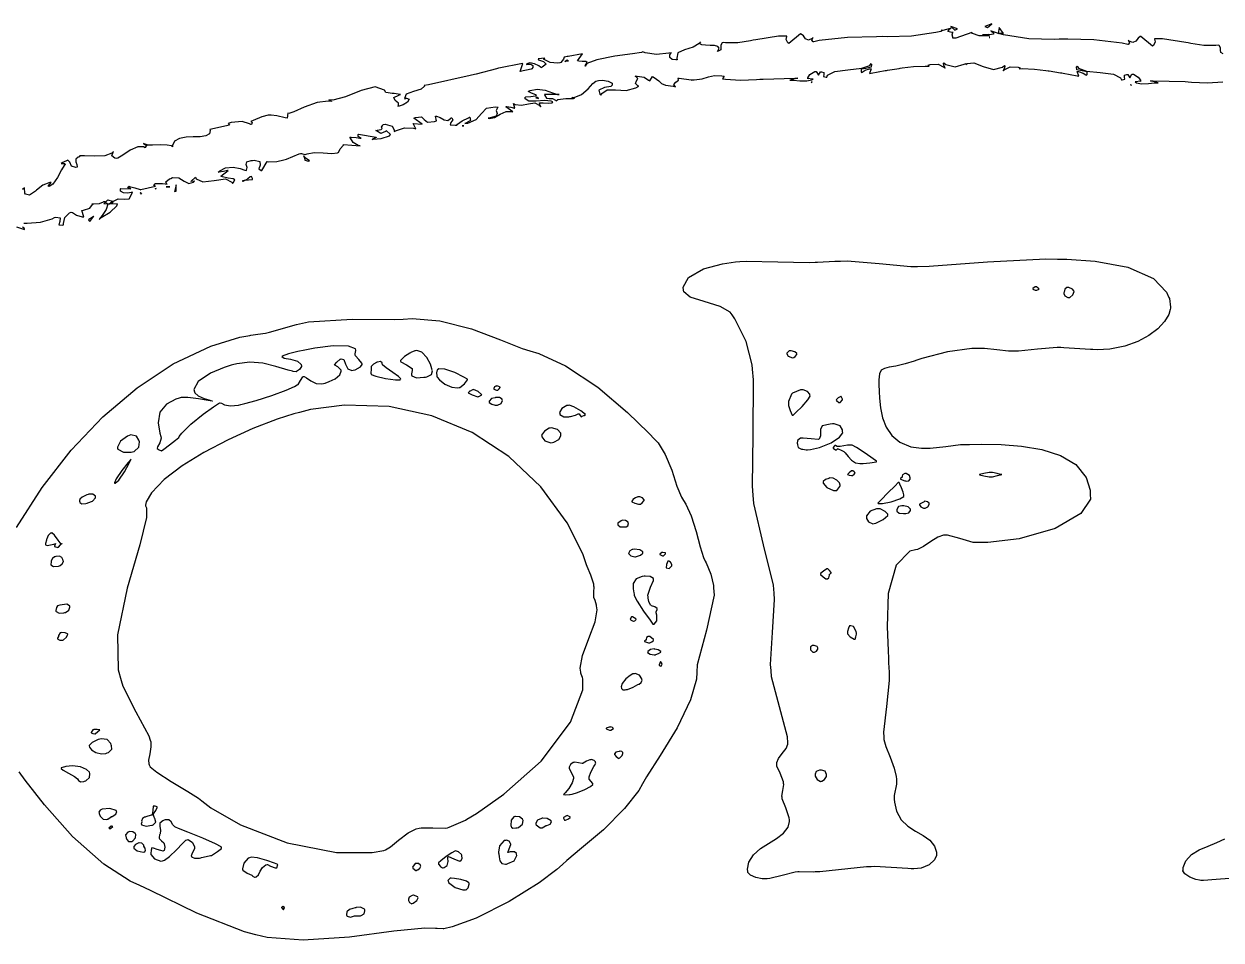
# Model space of a CAD drawing. Extents: x 51 to 306, y 22 to 311.
# Drawn here: x 114.8 to 195, y 249.9 to 311.3 of the extents above; entities that cross this region are included whole.
import ezdxf

# ---------------------------------------------------------------- set-up
doc = ezdxf.new("R2010")
doc.units = 0
doc.header["$MEASUREMENT"] = 0

msp = doc.modelspace()

# ---------------------------------------------------------------- linework, layer by layer
at = {"color": 7}
for points in [[(195.132, 309.258), (194.962, 309.349), (194.944, 309.492), (194.954, 309.663), (194.85, 309.816), (194.804, 309.845), (194.644, 309.819), (193.824, 309.823), (192.969, 309.951), (192.793, 309.985), (192.617, 310.021), (191.055, 310.268), (190.536, 310.268), (190.526, 310.242), (190.583, 310.049), (190.459, 309.808), (190.394, 309.775), (189.618, 310.408), (189.567, 310.405), (189.426, 310.297), (189.273, 310.114), (189.082, 310.017), (188.837, 310.111), (188.772, 310.162), (188.788, 310.136), (188.859, 309.982), (188.766, 309.879), (188.736, 309.879), (188.365, 309.977), (186.469, 310.202), (184.729, 310.232), (184.15, 310.232), (183.814, 310.224), (182.122, 310.268), (180.428, 310.525), (180.093, 310.621), (180.119, 310.63), (180.392, 310.63), (180.41, 310.621), (180.129, 311.01), (180.057, 310.621), (180.013, 310.63), (179.608, 310.781), (179.564, 310.797), (179.615, 310.768), (179.758, 310.655), (179.753, 310.578), (179.608, 310.54), (179.441, 310.522), (179.388, 310.515), (179.404, 310.515), (179.458, 310.462), (179.458, 310.444), (179.36, 310.454), (178.796, 310.462), (178.337, 310.613), (178.293, 310.691), (177.235, 310.304), (177.181, 310.304), (177.063, 310.304), (177.024, 310.304), (177.024, 310.363), (176.975, 310.538), (177.031, 310.687), (177.058, 310.691), (176.966, 310.691), (176.692, 310.741), (176.822, 310.939), (176.882, 310.974), (176.838, 310.957), (176.363, 310.807), (176.319, 310.797), (176.283, 310.867), (176.213, 310.761), (175.886, 310.673), (174.254, 310.44), (172.623, 310.4), (172.296, 310.408), (171.908, 310.4), (169.977, 310.352), (168.081, 310.144), (167.71, 310.056), (167.676, 310.063), (167.587, 310.172), (167.658, 310.312), (167.676, 310.338), (167.611, 310.283), (167.364, 310.174), (167.173, 310.264), (167.019, 310.453), (166.88, 310.574), (166.828, 310.585), (166.052, 309.951), (165.988, 309.984), (165.862, 310.212), (165.92, 310.41), (165.912, 310.444), (165.347, 310.444), (163.838, 310.198), (163.653, 310.162), (163.477, 310.128), (162.621, 309.987), (161.801, 309.987), (161.642, 310.021), (161.594, 309.993), (161.492, 309.839), (161.502, 309.669), (161.484, 309.525), (161.315, 309.434), (161.255, 309.422), (161.295, 309.466), (161.381, 309.633), (161.301, 309.75), (161.08, 309.804), (160.783, 309.819), (160.473, 309.826), (160.216, 309.849), (160.08, 309.917), (160.103, 310.031), (160.125, 310.056), (160.048, 309.939), (159.644, 309.696), (159.059, 309.523), (158.618, 309.317), (158.538, 308.956), (158.574, 308.857), (158.492, 308.843), (158.235, 308.869), (158.087, 309.007), (158.086, 309.185), (158.152, 309.296), (158.185, 309.316), (158.008, 309.29), (157.193, 309.219), (156.429, 309.325), (156.281, 309.386), (156.183, 309.334), (155.589, 309.252), (154.407, 309.109), (153.19, 308.865), (152.524, 308.598), (152.4, 308.434), (152.443, 308.489), (152.546, 308.678), (152.456, 308.743), (152.217, 308.741), (151.98, 308.763), (151.907, 308.787), (152.224, 309.246), (151.271, 309.069), (151.209, 309.069), (151.025, 309.043), (151.025, 309.033), (151, 309.028), (150.957, 308.893), (150.781, 308.679), (150.706, 308.645), (150.552, 308.62), (150.067, 308.676), (149.71, 308.858), (149.614, 308.893), (149.718, 308.963), (149.261, 308.927), (149.261, 308.927), (149.297, 308.854), (149.612, 308.734), (149.795, 308.561), (149.535, 308.362), (149.437, 308.328), (149.427, 308.355), (149.302, 308.451), (149.027, 308.594), (148.717, 308.656), (148.514, 308.587), (148.483, 308.54), (148.555, 308.555), (148.781, 308.555), (148.907, 308.474), (148.9, 308.347), (148.831, 308.247), (148.802, 308.222), (148.06, 308.081), (148.237, 308.61), (148.105, 308.594), (146.747, 308.328), (146.615, 308.292), (146.483, 308.258), (145.124, 307.905), (144.992, 307.869), (144.718, 307.799), (141.921, 307.173), (141.64, 307.129), (141.65, 307.086), (141.436, 306.892), (140.907, 306.736), (140.419, 306.549), (140.305, 306.269), (140.335, 306.211), (140.406, 306.281), (140.458, 306.286), (140.625, 306.214), (140.524, 306.03), (140.232, 305.84), (139.965, 305.752), (139.876, 305.752), (139.907, 305.773), (139.918, 305.954), (139.686, 306.141), (139.592, 306.328), (139.933, 306.499), (140.053, 306.528), (140.053, 306.528), (139.899, 306.552), (139.62, 306.591), (139.56, 306.6), (139.498, 306.609), (139.219, 306.648), (139.065, 306.67), (139.065, 306.67), (138.967, 306.819), (138.361, 307.055), (137.424, 306.808), (136.356, 306.368), (135.525, 306.156), (135.254, 306.175), (135.281, 306.167), (135.421, 306.08), (135.431, 306.071), (135.194, 306.097), (134.466, 305.989), (133.597, 305.682), (132.91, 305.376), (132.581, 305.26), (132.504, 305.293), (132.468, 304.94), (132.326, 304.976), (131.775, 305.101), (131.395, 305.153), (131.269, 305.153), (131.189, 305.145), (130.756, 305.034), (130.183, 304.801), (130.035, 304.73), (130.043, 304.721), (130.113, 304.651), (130.064, 304.535), (130.035, 304.517), (129.946, 304.562), (129.448, 304.726), (128.72, 304.66), (128.517, 304.588), (128.588, 304.483), (127.283, 304.201), (127.301, 304.134), (127.259, 303.909), (127.025, 303.761), (126.642, 303.709), (126.175, 303.698), (125.691, 303.678), (125.253, 303.596), (124.926, 303.4), (124.784, 303.13), (124.777, 303.036), (124.708, 303.09), (124.431, 303.152), (123.948, 303.168), (123.438, 303.147), (123.118, 303.135), (123.013, 303.142), (123.013, 303.098), (122.96, 302.984), (122.943, 302.966), (122.845, 303.025), (122.451, 303.035), (121.945, 302.799), (121.455, 302.47), (121.121, 302.282), (121.003, 302.26), (120.931, 302.267), (120.729, 302.424), (120.799, 302.667), (120.826, 302.719), (120.727, 302.609), (120.259, 302.431), (119.548, 302.398), (118.901, 302.437), (118.58, 302.423), (118.533, 302.367), (118.471, 302.34), (118.313, 302.203), (118.303, 302.028), (118.375, 301.845), (118.404, 301.702), (118.393, 301.661), (118.303, 301.646), (118.014, 301.739), (117.902, 301.996), (117.771, 302.147), (117.431, 301.983), (117.335, 301.908), (117.388, 301.908), (117.554, 301.912), (117.618, 301.843), (117.615, 301.837), (117.529, 301.786), (117.348, 301.502), (117.072, 300.982), (116.776, 300.528), (116.516, 300.371), (116.453, 300.39), (116.663, 300.637), (116.566, 300.647), (116.108, 300.462), (115.684, 300.135), (115.605, 300.073), (115.533, 300.011), (115.212, 299.791), (114.933, 299.872), (114.899, 299.931), (114.865, 300.284), (114.73, 300.181)], [(114.829, 297.921), (115.05, 297.93), (115.944, 297.997), (116.716, 298.221), (116.876, 298.31), (116.968, 298.33), (117.271, 298.282), (117.241, 298.035), (117.177, 297.804), (117.408, 297.793), (117.475, 297.815), (117.483, 297.895), (117.567, 298.293), (117.88, 298.618), (118.004, 298.662), (118.083, 298.636), (118.361, 298.451), (118.731, 298.336), (118.85, 298.344), (118.71, 298.767), (118.814, 298.795), (119.247, 298.918), (119.429, 299.163), (119.415, 299.226), (119.512, 299.209), (119.896, 299.231), (120.155, 299.341), (120.191, 299.368), (120.257, 299.365), (120.453, 299.195), (120.336, 298.835), (120.067, 298.44), (119.9, 298.221), (119.874, 298.167), (120.007, 298.292), (120.61, 298.658), (121.055, 299.077), (121.109, 299.226), (120.51, 299.192), (120.643, 299.309), (121.149, 299.541), (121.58, 299.531), (121.872, 299.554), (122.065, 299.884), (122.097, 300.002), (122.023, 299.975), (121.786, 299.937), (121.496, 299.955), (121.311, 300.058), (121.299, 300.212), (121.32, 300.25), (121.991, 300.214), (121.994, 300.226), (121.952, 300.272), (121.853, 300.276), (121.787, 300.294), (121.828, 300.371), (121.849, 300.39), (121.901, 300.382), (122.254, 300.294), (122.607, 300.171), (122.66, 300.144), (122.66, 300.178), (123.649, 300.39), (123.618, 300.39), (123.529, 300.452), (123.613, 300.553), (123.649, 300.567), (123.649, 300.567), (123.939, 300.567), (124.037, 300.567), (124.102, 300.567), (124.296, 300.549), (124.424, 300.531), (124.424, 300.531), (124.397, 300.535), (124.336, 300.687), (124.591, 300.885), (124.671, 300.919), (124.788, 300.968), (125.206, 300.956), (125.569, 300.739), (125.881, 300.568), (126.19, 300.674), (126.258, 300.743), (126.232, 300.735), (126.038, 300.717), (126.012, 300.707), (126.33, 300.99), (126.367, 300.883), (126.804, 300.677), (127.564, 300.779), (128.323, 300.881), (128.761, 300.674), (128.8, 300.567), (128.846, 300.622), (128.961, 300.813), (128.846, 300.893), (128.516, 300.935), (128.139, 301.016), (128.022, 301.06), (128.517, 301.449), (128.455, 301.44), (128.195, 301.37), (127.917, 301.334), (127.846, 301.342), (127.948, 301.435), (128.341, 301.618), (128.846, 301.661), (129.319, 301.571), (129.617, 301.479), (129.716, 301.449), (129.746, 301.476), (129.771, 301.639), (129.716, 301.851), (129.766, 302.03), (130.044, 302.116), (130.139, 302.118), (130.26, 302.129), (130.635, 302.054), (130.642, 301.811), (130.555, 301.553), (130.721, 301.446), (130.774, 301.449), (131.127, 302.048), (131.241, 302.031), (131.767, 302.054), (132.239, 302.164), (132.328, 302.19), (132.416, 302.216), (133.262, 302.551), (133.35, 302.577), (133.429, 302.577), (133.649, 302.516), (133.667, 302.507), (133.801, 302.57), (134.258, 302.645), (134.875, 302.623), (135.453, 302.587), (135.824, 302.63), (135.926, 302.683), (135.921, 302.685), (136.018, 302.904), (136.233, 303.142), (136.242, 303.177), (137.337, 303.106), (137.217, 303.116), (136.868, 303.31), (136.7, 303.611), (136.665, 303.671), (136.744, 303.681), (137.075, 303.649), (137.323, 303.601), (137.407, 303.601), (137.371, 303.619), (137.213, 303.716), (137.207, 303.86), (137.231, 303.882), (138.429, 303.671), (138.412, 303.655), (138.175, 303.539), (138.148, 303.529), (138.219, 303.547), (138.751, 303.597), (139.303, 303.769), (139.383, 303.848), (139.365, 303.875), (139.117, 304.104), (139.101, 304.13), (139.044, 304.053), (138.72, 303.932), (138.447, 304.096), (138.395, 304.13), (138.485, 304.143), (138.755, 304.196), (138.812, 304.258), (138.786, 304.353), (138.854, 304.487), (138.888, 304.517), (139.021, 304.545), (139.496, 304.421), (139.656, 304.121), (139.63, 304.058), (139.77, 304.121), (140.312, 304.294), (140.907, 304.271), (141.075, 304.235), (140.899, 304.588), (141.5, 304.553), (140.935, 304.94), (141.052, 304.992), (141.449, 305.048), (141.639, 304.866), (141.857, 304.679), (142.313, 304.716), (142.452, 304.764), (142.382, 305.083), (142.464, 305.077), (142.71, 304.987), (142.976, 304.844), (143.208, 304.794), (143.4, 304.92), (143.44, 304.976), (143.473, 304.969), (143.554, 304.84), (143.408, 304.651), (143.374, 304.501), (143.716, 304.473), (143.827, 304.483), (143.862, 304.537), (144.184, 304.774), (144.595, 304.978), (144.675, 305.012), (144.698, 305.008), (144.726, 304.8), (144.417, 304.606), (144.356, 304.588), (144.552, 304.611), (145.12, 304.859), (145.467, 305.267), (145.814, 305.61), (146.392, 305.704), (146.579, 305.682), (146.531, 305.649), (146.448, 305.457), (146.521, 305.259), (146.455, 305.087), (146.047, 304.961), (145.91, 304.94), (146.009, 304.924), (146.331, 304.999), (146.724, 305.206), (147.124, 305.388), (147.468, 305.404), (147.567, 305.365), (147.108, 305.718), (147.161, 305.727), (147.435, 305.691), (147.672, 305.621), (147.708, 305.612), (147.602, 305.929), (147.721, 305.866), (148.156, 305.811), (148.624, 305.916), (149.04, 305.974), (149.367, 305.806), (149.437, 305.718), (149.401, 305.769), (149.36, 305.966), (149.59, 305.983), (149.947, 305.947), (150.199, 305.986), (150.247, 306.035), (150.125, 306.093), (149.698, 306.139), (149.127, 306.097), (148.65, 306.095), (148.402, 306.247), (148.379, 306.317), (148.439, 306.371), (148.766, 306.406), (149.093, 306.441), (149.155, 306.494), (149.101, 306.512), (148.819, 306.618), (148.606, 306.724), (148.59, 306.74), (148.729, 306.808), (149.202, 306.896), (149.736, 306.82), (150.216, 306.652), (150.556, 306.542), (150.672, 306.528), (149.684, 306.528), (149.701, 306.466), (149.819, 306.294), (150.005, 306.265), (150.224, 306.261), (150.417, 306.157), (150.46, 306.105), (150.574, 306.193), (151.121, 306.265), (151.632, 306.265), (151.73, 306.317), (151.676, 306.317), (151.544, 306.327), (151.518, 306.317), (151.685, 306.339), (152.169, 306.543), (152.602, 306.909), (152.917, 307.26), (153.132, 307.433), (153.212, 307.446), (153.297, 307.475), (153.578, 307.491), (153.956, 307.433), (154.208, 307.303), (154.222, 307.152), (154.2, 307.129), (154.2, 307.129), (154.132, 307.07), (153.697, 306.997), (153.326, 306.831), (153.398, 306.546), (153.458, 306.494), (153.522, 306.609), (153.89, 306.856), (154.449, 306.846), (155.149, 306.812), (155.811, 306.982), (155.998, 307.093), (155.936, 307.115), (155.78, 307.262), (155.848, 307.442), (155.928, 307.614), (155.801, 307.746), (155.751, 307.763), (155.902, 307.771), (156.363, 307.698), (156.659, 307.499), (156.74, 307.446), (156.916, 307.728), (157.027, 307.666), (157.346, 307.44), (157.532, 307.274), (157.798, 307.167), (158.3, 307.081), (158.467, 307.057), (158.428, 307.072), (158.339, 307.201), (158.484, 307.353), (158.656, 307.499), (158.63, 307.614), (158.61, 307.622), (158.698, 307.632), (159.5, 307.517), (159.562, 307.482), (159.526, 307.516), (159.708, 307.516), (160.254, 307.58), (160.672, 307.706), (161.064, 307.8), (161.553, 307.788), (161.713, 307.763), (161.608, 307.586), (161.801, 307.552), (162.819, 307.491), (163.891, 307.535), (164.112, 307.552), (164.332, 307.57), (166.449, 307.632), (166.652, 307.622), (166.122, 307.482), (166.166, 307.499), (166.369, 307.489), (166.779, 307.451), (167.248, 307.447), (167.579, 307.505), (167.676, 307.552), (167.587, 307.552), (167.339, 307.596), (167.323, 307.586), (167.323, 307.659), (167.459, 307.874), (167.789, 308.065), (167.886, 308.081), (168.028, 307.835), (168.169, 308.045), (168.224, 308.049), (168.394, 308.001), (168.38, 307.87), (168.367, 307.739), (168.537, 307.69), (168.592, 307.692), (168.643, 307.821), (169.12, 308.07), (170.007, 308.191), (170.928, 308.293), (171.462, 308.485), (171.556, 308.61), (171.585, 308.57), (171.555, 308.358), (171.212, 308.284), (170.881, 308.224), (170.889, 308.042), (170.921, 308.011), (170.965, 308.037), (171.158, 308.161), (171.458, 308.249), (171.556, 308.258), (171.45, 307.939), (171.555, 307.957), (172.499, 308.135), (172.579, 308.151), (172.657, 308.169), (173.425, 308.284), (173.496, 308.292), (173.645, 308.32), (174.387, 308.404), (175.174, 308.434), (175.437, 308.434), (175.367, 308.504), (175.507, 308.54), (176.036, 308.558), (176.423, 308.364), (176.495, 308.292), (176.509, 308.311), (176.419, 308.47), (176.403, 308.631), (176.425, 308.645), (176.557, 308.54), (177.191, 308.39), (177.79, 308.558), (177.906, 308.61), (177.906, 308.594), (177.906, 308.554), (177.906, 308.54), (177.987, 308.618), (178.422, 308.653), (179.047, 308.412), (179.746, 308.218), (180.341, 308.354), (180.482, 308.468), (180.502, 308.454), (180.484, 308.293), (180.395, 308.136), (180.41, 308.115), (180.472, 308.187), (180.855, 308.381), (181.398, 308.364), (181.54, 308.328), (181.468, 308.258), (181.663, 308.267), (182.505, 308.24), (183.259, 308.143), (183.408, 308.115), (183.479, 308.107), (184.246, 307.985), (184.326, 307.975), (184.405, 307.958), (185.349, 307.781), (185.455, 307.763), (185.349, 308.081), (185.445, 308.065), (185.746, 307.958), (185.94, 307.852), (185.984, 307.835), (186.014, 307.866), (186.019, 308.048), (185.68, 308.107), (185.334, 308.182), (185.316, 308.394), (185.349, 308.434), (185.438, 308.306), (185.976, 308.103), (186.896, 308.003), (187.784, 307.888), (188.261, 307.643), (188.313, 307.516), (188.367, 307.513), (188.536, 307.563), (188.524, 307.694), (188.51, 307.825), (188.68, 307.873), (188.736, 307.869), (188.877, 307.658), (189.019, 307.905), (189.115, 307.888), (189.444, 307.698), (189.582, 307.483), (189.582, 307.41), (189.556, 307.42), (189.311, 307.376), (189.229, 307.376), (189.322, 307.323), (189.655, 307.256), (190.125, 307.261), (190.535, 307.306), (190.738, 307.323), (190.783, 307.305), (190.253, 307.446), (190.446, 307.455), (192.573, 307.394), (192.793, 307.376), (193.014, 307.359), (194.084, 307.315), (195.104, 307.376)], [(114.336, 297.674), (114.865, 297.498), (114.876, 297.512), (114.858, 297.594), (114.741, 297.658)], [(114.347, 277.54), (116.057, 280.227), (117.99, 282.721), (120.115, 284.966), (122.406, 286.91), (124.83, 288.501), (127.358, 289.683), (129.3, 290.288), (129.963, 290.406), (130.033, 290.416), (130.5, 290.482), (131.005, 290.566), (131.093, 290.583), (131.286, 290.627), (133.085, 291.138), (133.28, 291.182), (133.887, 291.324), (136.82, 291.501), (139.664, 291.466), (140.229, 291.501), (140.839, 291.536), (142.688, 291.378), (144.793, 290.839), (146.732, 290.102), (148.197, 289.54), (148.696, 289.384), (149.313, 289.195), (151.088, 288.368), (153.264, 286.945), (155.254, 285.251), (156.643, 283.89), (157.092, 283.421), (157.296, 283.21), (157.776, 282.446), (158.203, 281.38), (158.55, 280.322), (158.856, 279.586), (158.997, 279.364), (159.148, 279.123), (159.505, 278.335), (159.839, 277.285), (160.113, 276.26), (160.342, 275.537), (160.444, 275.307), (160.522, 275.175), (160.831, 274.435), (160.998, 273.659), (161.007, 273.509), (161.007, 273.509), (161.042, 273.015), (160.536, 270.674), (159.905, 268.35), (159.879, 267.865), (159.858, 267.398), (159.474, 266.012), (158.578, 264.152), (157.423, 262.279), (156.524, 260.867), (156.245, 260.386), (155.995, 259.947), (155.054, 258.739), (153.629, 257.317), (152.171, 256.08), (151.194, 255.272), (150.883, 254.988), (150.519, 254.656), (149.33, 253.766), (147.323, 252.506), (145.113, 251.412), (143.499, 250.813), (142.945, 250.685), (142.901, 250.676), (142.511, 250.719), (142.382, 250.719), (141.686, 250.726), (139.598, 250.524), (136.631, 250.137), (133.531, 249.936), (131.123, 250.111), (130.351, 250.296), (129.592, 250.482), (126.417, 251.726), (123.312, 253.252), (122.59, 253.577), (121.959, 253.871), (120.191, 255.021), (118.088, 256.872), (116.216, 258.98), (114.927, 260.635), (114.512, 261.196)], [(195.545, 254.054), (194.653, 253.996), (193.798, 253.921), (193.639, 253.93), (193.552, 253.938), (193.298, 254), (192.894, 254.15), (192.562, 254.367), (192.433, 254.572), (192.44, 254.635), (192.451, 254.788), (192.618, 255.236), (193.003, 255.669), (193.525, 255.983), (194.116, 256.228), (194.706, 256.456), (195.228, 256.715)]]:
    msp.add_lwpolyline(points, dxfattribs=at)
for points in [[(177.341, 310.938), (176.882, 311.08), (177.165, 310.833), (177.341, 310.938)], [(179.634, 311.256), (179.175, 311.08), (179.352, 311.01), (179.634, 311.256)], [(178.999, 310.515), (178.999, 310.515), (179.379, 310.542), (179.423, 310.551), (179.405, 310.56), (179.051, 310.533), (178.999, 310.515)], [(179.494, 310.338), (179.494, 310.338), (179.494, 310.338), (179.494, 310.338), (179.494, 310.338), (179.458, 310.338), (179.458, 310.338), (179.494, 310.338)], [(151.201, 308.857), (151.227, 308.84), (151.302, 308.765), (151.118, 308.745), (151.059, 308.751), (151.201, 308.857)], [(167.605, 307.376), (167.587, 307.376), (167.546, 307.34), (167.533, 307.34), (167.551, 307.34), (167.605, 307.376), (167.605, 307.376)], [(188.983, 307.163), (188.965, 307.163), (188.913, 307.199), (188.913, 307.199), (188.913, 307.191), (188.965, 307.163), (188.983, 307.163)], [(149.155, 306.352), (149.119, 306.317), (149.16, 306.301), (149.295, 306.269), (149.192, 306.336), (149.155, 306.352)], [(144.286, 304.447), (144.259, 304.447), (144.199, 304.447), (144.18, 304.447), (144.188, 304.439), (144.261, 304.447), (144.286, 304.447)], [(122.837, 303.248), (122.837, 303.222), (123.022, 303.142), (123.083, 303.142), (123.083, 303.17), (122.881, 303.24), (122.837, 303.248)], [(133.633, 302.331), (133.633, 302.349), (133.597, 302.388), (133.597, 302.401), (133.597, 302.401), (133.57, 302.401), (133.562, 302.401), (133.633, 302.331)], [(133.949, 302.084), (133.597, 302.331), (133.623, 302.296), (133.653, 302.129), (133.879, 302.073), (133.949, 302.084)], [(129.61, 300.779), (129.574, 300.779), (129.478, 300.753), (129.469, 300.743), (129.504, 300.743), (129.6, 300.771), (129.61, 300.779)], [(129.61, 300.779), (129.654, 300.789), (130.095, 300.841), (130.139, 300.849), (130.131, 300.9), (130.076, 301.047), (129.979, 301.026), (129.83, 300.899), (129.668, 300.797), (129.61, 300.779)], [(122.626, 299.967), (122.696, 299.861), (122.696, 299.861), (122.65, 299.96), (122.626, 299.967)], [(123.613, 300.214), (123.631, 300.214), (123.685, 300.241), (123.685, 300.25), (123.613, 300.214)], [(124.354, 300.354), (124.415, 300.354), (124.573, 300.346), (124.601, 300.354), (124.354, 300.354)], [(124.919, 300.038), (125.024, 300.073), (125.024, 300.496), (124.919, 300.038)], [(120.79, 299.332), (120.774, 299.284), (120.53, 299.2), (120.275, 299.226), (120.191, 299.226), (120.244, 299.28), (120.464, 299.478), (120.737, 299.393), (120.79, 299.332)], [(119.169, 298.133), (119.239, 298.027), (119.521, 298.38), (119.467, 298.354), (119.177, 298.159), (119.169, 298.133)], [(191.594, 292.24), (191.586, 292.133), (191.478, 291.812), (191.195, 291.339), (190.749, 290.857), (190.151, 290.398), (189.409, 289.996), (188.532, 289.682), (187.527, 289.491), (186.686, 289.442), (186.407, 289.454), (186.249, 289.464), (184.467, 289.586), (184.256, 289.595), (184.008, 289.604), (182.699, 289.486), (181.433, 289.348), (181.011, 289.348), (180.75, 289.348), (179.973, 289.436), (179.137, 289.524), (178.858, 289.524), (178.308, 289.524), (176.662, 289.31), (174.95, 288.864), (174.625, 288.749), (174.431, 288.677), (173.834, 288.495), (173.221, 288.357), (172.763, 288.277), (172.442, 288.203), (172.234, 288.073), (172.12, 287.836), (172.077, 287.434), (172.08, 286.965), (172.085, 286.808), (172.088, 286.659), (172.11, 286.213), (172.182, 285.561), (172.326, 284.898), (172.573, 284.264), (172.951, 283.702), (173.488, 283.252), (174.213, 282.957), (174.919, 282.855), (175.154, 282.858), (175.506, 282.858), (176.564, 282.981), (177.544, 283.104), (177.87, 283.104), (178.143, 283.112), (178.966, 283.125), (180.253, 283.101), (181.628, 282.997), (182.99, 282.765), (184.233, 282.367), (185.257, 281.76), (185.957, 280.904), (186.225, 280.042), (186.231, 279.753), (186.236, 279.441), (185.597, 278.492), (183.884, 277.473), (181.459, 276.791), (179.375, 276.542), (178.682, 276.542), (178.386, 276.542), (177.499, 276.803), (176.662, 277.046), (176.529, 277.037), (176.403, 277.037), (176.027, 276.907), (175.55, 276.61), (175.06, 276.279), (174.66, 276.082), (174.519, 276.049), (174.157, 275.963), (173.23, 275.027), (172.706, 273.142), (172.638, 270.895), (172.706, 269.31), (172.721, 268.781), (172.721, 268.5), (172.755, 267.865), (172.755, 267.652), (172.763, 267.299), (172.579, 265.563), (172.393, 263.861), (172.402, 263.525), (172.409, 263.364), (172.544, 262.882), (172.825, 262.18), (173.106, 261.447), (173.243, 260.89), (173.25, 260.703), (173.25, 260.368), (173.108, 259.614), (173.108, 259.362), (173.113, 259.162), (173.247, 258.564), (173.574, 257.981), (174.021, 257.554), (174.531, 257.225), (175.04, 256.933), (175.484, 256.62), (175.8, 256.227), (175.927, 255.827), (175.93, 255.694), (175.93, 255.597), (175.803, 255.306), (175.453, 254.976), (174.917, 254.757), (174.405, 254.695), (174.236, 254.706), (174.024, 254.715), (172.909, 254.803), (171.777, 254.856), (171.556, 254.846), (171.238, 254.83), (168.125, 254.511), (167.816, 254.493), (167.7, 254.485), (166.74, 254.503), (166.652, 254.493), (166.475, 254.485), (165.602, 254.265), (164.765, 254.046), (164.607, 254.036), (164.52, 254.028), (164.258, 254.044), (163.834, 254.124), (163.47, 254.284), (163.306, 254.466), (163.3, 254.529), (163.285, 254.682), (163.375, 255.155), (163.681, 255.651), (164.141, 256.055), (164.68, 256.405), (165.22, 256.735), (165.686, 257.085), (166.001, 257.491), (166.099, 257.867), (166.088, 257.987), (166.078, 258.119), (165.84, 258.785), (165.602, 259.398), (165.593, 259.504), (165.584, 259.574), (165.646, 259.949), (165.708, 260.342), (165.699, 260.42), (165.69, 260.536), (165.457, 261.113), (165.24, 261.572), (165.24, 261.725), (165.234, 261.816), (165.347, 262.094), (165.611, 262.431), (165.876, 262.767), (165.988, 263.047), (165.982, 263.136), (165.954, 263.543), (165.417, 265.553), (164.88, 267.565), (164.853, 267.971), (164.817, 268.377), (164.944, 270.524), (165.09, 272.725), (165.064, 273.156), (165.02, 273.695), (164.358, 276.397), (163.697, 279.153), (163.653, 279.717), (163.609, 280.308), (163.661, 283.761), (163.679, 287.444), (163.619, 288.149), (163.591, 288.449), (163.182, 290.006), (162.436, 291.51), (162.242, 291.783), (162.108, 291.971), (161.447, 292.345), (160.38, 292.679), (159.434, 292.979), (159.006, 293.318), (158.997, 293.441), (158.975, 293.642), (159.338, 294.29), (160.328, 294.856), (161.596, 295.192), (162.476, 295.323), (162.771, 295.345), (163.194, 295.381), (165.307, 295.342), (167.401, 295.285), (167.816, 295.311), (167.957, 295.321), (169.121, 295.381), (169.51, 295.381), (169.959, 295.399), (172.085, 295.219), (174.21, 295.02), (174.661, 295.028), (175.445, 295.046), (179.352, 295.329), (183.259, 295.54), (184.044, 295.522), (184.67, 295.504), (186.546, 295.367), (188.744, 294.976), (190.453, 294.212), (191.341, 293.309), (191.488, 292.946), (191.522, 292.876), (191.602, 292.294), (191.594, 292.24)], [(182.809, 293.511), (182.809, 293.511), (182.743, 293.581), (182.634, 293.652), (182.598, 293.652), (182.545, 293.652), (182.386, 293.547), (182.386, 293.511), (182.386, 293.511), (182.545, 293.441), (182.598, 293.441), (182.651, 293.441), (182.809, 293.495), (182.809, 293.511)], [(185.138, 293.371), (185.128, 293.388), (185.032, 293.507), (184.793, 293.609), (184.715, 293.617), (184.667, 293.617), (184.525, 293.495), (184.475, 293.3), (184.467, 293.265), (184.467, 293.215), (184.519, 293.066), (184.723, 292.939), (184.785, 292.946), (184.851, 292.946), (185.053, 293.12), (185.146, 293.344), (185.138, 293.371)], [(124.037, 282.681), (124.037, 282.681), (124.204, 282.801), (124.583, 283.078), (124.99, 283.396), (125.2, 283.581), (125.236, 283.633), (125.413, 283.857), (126.018, 284.467), (126.832, 285.146), (127.528, 285.633), (127.872, 285.846), (127.952, 285.89), (127.969, 285.903), (128.064, 285.879), (128.261, 285.772), (128.656, 285.699), (129.191, 285.746), (129.363, 285.786), (129.617, 285.849), (130.375, 286.06), (131.422, 286.385), (132.384, 286.738), (132.957, 286.989), (133.138, 287.091), (133.2, 287.127), (133.362, 287.4), (133.508, 287.638), (133.562, 287.654), (133.605, 287.663), (133.755, 287.575), (134.034, 287.373), (134.41, 287.2), (134.784, 287.169), (134.902, 287.197), (134.997, 287.22), (135.277, 287.316), (135.682, 287.506), (135.988, 287.763), (136.081, 288.008), (136.066, 288.079), (136.057, 288.115), (135.854, 288.295), (135.651, 288.423), (135.643, 288.432), (135.636, 288.437), (135.783, 288.626), (136.004, 288.811), (136.032, 288.819), (136.073, 288.841), (136.262, 288.788), (136.375, 288.488), (136.526, 288.17), (136.798, 288.062), (136.878, 288.079), (137.007, 288.105), (137.375, 288.303), (137.477, 288.452), (137.477, 288.502), (137.468, 288.556), (137.247, 288.788), (137.027, 289.041), (137.018, 289.101), (137.018, 289.181), (137.062, 289.402), (137.054, 289.418), (137.038, 289.506), (136.573, 289.697), (135.537, 289.702), (134.314, 289.548), (133.536, 289.406), (133.28, 289.348), (133.174, 289.322), (132.552, 289.172), (132.123, 289.023), (132.115, 288.995), (132.111, 288.99), (132.255, 288.892), (132.675, 288.824), (133.142, 288.684), (133.398, 288.452), (133.42, 288.36), (133.429, 288.326), (133.296, 288.127), (133.094, 287.982), (133.067, 287.973), (133.067, 287.973), (132.855, 287.999), (132.821, 288.007), (132.537, 288.075), (131.695, 288.317), (130.835, 288.55), (129.963, 288.619), (129.084, 288.502), (128.8, 288.432), (128.72, 288.414), (128.233, 288.259), (127.317, 287.876), (126.507, 287.321), (126.221, 286.779), (126.258, 286.632), (126.278, 286.555), (126.49, 286.36), (126.898, 286.174), (127.285, 286.067), (127.459, 286.033), (127.459, 286.033), (127.449, 286.016), (127.171, 286.056), (126.532, 286.161), (125.801, 286.246), (125.366, 286.253), (125.236, 286.209), (125.014, 286.132), (124.387, 285.797), (123.93, 285.265), (123.817, 284.562), (123.934, 283.859), (124.001, 283.633), (124.025, 283.539), (123.944, 283.22), (123.771, 282.946), (123.755, 282.858), (123.755, 282.83), (123.895, 282.743), (124.037, 282.681), (124.037, 282.681)], [(140.053, 288.678), (140.061, 288.644), (140.44, 288.44), (140.819, 288.203), (140.829, 288.149), (140.829, 288.053), (140.794, 287.834), (140.794, 287.76), (140.811, 287.695), (141.119, 287.558), (141.604, 287.604), (141.71, 287.62), (141.815, 287.638), (142.124, 287.796), (142.186, 288.026), (142.169, 288.079), (142.151, 288.181), (142.052, 288.477), (141.817, 288.931), (141.475, 289.285), (141.141, 289.402), (141.041, 289.384), (141.013, 289.375), (140.749, 289.26), (140.722, 289.242), (140.678, 289.216), (140.308, 289.001), (140.043, 288.732), (140.053, 288.678)], [(166.371, 288.925), (166.371, 288.925), (166.463, 288.997), (166.572, 289.137), (166.581, 289.172), (166.588, 289.195), (166.445, 289.318), (166.202, 289.384), (166.122, 289.384), (166.069, 289.384), (165.92, 289.226), (165.912, 289.208), (165.902, 289.181), (166.008, 289.013), (166.291, 288.917), (166.371, 288.925)], [(138.077, 287.831), (138.085, 287.796), (138.385, 287.687), (139.037, 287.523), (139.704, 287.426), (140.029, 287.434), (140.053, 287.478), (140.061, 287.491), (139.923, 287.649), (139.528, 287.916), (139.084, 288.228), (138.85, 288.448), (138.818, 288.536), (138.81, 288.571), (138.708, 288.652), (138.517, 288.626), (138.465, 288.608), (138.438, 288.6), (138.231, 288.476), (138.077, 288.337), (138.077, 288.29), (138.077, 288.175), (138.067, 287.867), (138.077, 287.831)], [(142.486, 287.69), (142.504, 287.62), (142.659, 287.431), (143.015, 287.143), (143.479, 286.936), (143.853, 286.889), (143.969, 286.915), (144.022, 286.924), (144.343, 287.157), (144.541, 287.444), (144.533, 287.478), (144.533, 287.478), (144.278, 287.623), (143.685, 287.916), (143.014, 288.149), (142.605, 288.175), (142.522, 288.113), (142.504, 288.097), (142.464, 287.903), (142.477, 287.708), (142.486, 287.69)], [(146.297, 286.844), (146.297, 286.818), (146.481, 286.738), (146.543, 286.738), (146.571, 286.738), (146.658, 286.826), (146.72, 286.915), (146.72, 286.915), (146.72, 286.935), (146.636, 286.994), (146.499, 287.03), (146.473, 287.021), (146.437, 287.021), (146.331, 286.96), (146.287, 286.862), (146.297, 286.844)], [(144.569, 286.562), (144.569, 286.562), (144.841, 286.425), (145.22, 286.307), (145.274, 286.315), (145.3, 286.325), (145.485, 286.42), (145.485, 286.42), (145.475, 286.456), (145.251, 286.664), (144.938, 286.782), (144.885, 286.772), (144.858, 286.764), (144.72, 286.668), (144.675, 286.668), (144.665, 286.659), (144.577, 286.571), (144.569, 286.562)], [(145.98, 285.962), (145.988, 285.928), (146.16, 285.804), (146.395, 285.75), (146.473, 285.75), (146.55, 285.75), (146.786, 285.848), (146.87, 286.051), (146.862, 286.103), (146.852, 286.139), (146.672, 286.253), (146.437, 286.261), (146.403, 286.243), (146.375, 286.235), (146.137, 286.183), (145.973, 286.01), (145.98, 285.962)], [(166.018, 285.82), (166.018, 285.709), (166.14, 285.373), (166.265, 285.08), (166.265, 285.08), (166.327, 285.08), (166.515, 285.251), (166.93, 285.645), (167.311, 286.093), (167.472, 286.349), (167.463, 286.42), (167.463, 286.478), (167.299, 286.65), (166.999, 286.772), (166.9, 286.772), (166.82, 286.764), (166.291, 286.553), (166.265, 286.526), (166.229, 286.465), (166.018, 285.981), (166.018, 285.82)], [(169.227, 286.067), (169.236, 286.051), (169.388, 285.926), (169.44, 285.926), (169.492, 285.926), (169.641, 286.086), (169.65, 286.103), (169.65, 286.133), (169.598, 286.223), (169.546, 286.315), (169.546, 286.315), (169.528, 286.325), (169.346, 286.231), (169.218, 286.085), (169.227, 286.067)], [(152.117, 267.865), (152.079, 268.136), (152.224, 268.986), (152.647, 270.113), (153.07, 271.228), (153.215, 272.05), (153.176, 272.308), (153.166, 272.362), (153.074, 272.653), (152.999, 272.872), (152.999, 272.944), (152.99, 272.98), (152.999, 273.254), (153.008, 273.563), (152.999, 273.615), (152.981, 273.747), (152.791, 274.352), (152.55, 274.938), (152.506, 275.06), (152.247, 275.784), (151.198, 277.854), (149.441, 280.281), (147.303, 282.309), (144.85, 283.904), (142.153, 285.029), (139.28, 285.654), (136.299, 285.74), (134.016, 285.448), (133.28, 285.257), (132.905, 285.16), (131.797, 284.802), (130.171, 284.178), (128.501, 283.422), (126.884, 282.575), (125.425, 281.675), (124.22, 280.761), (123.372, 279.873), (123.015, 279.265), (122.979, 279.047), (122.979, 278.995), (123.049, 278.875), (123.049, 278.835), (123.041, 278.225), (122.6, 276.393), (121.739, 273.479), (121.109, 270.357), (121.136, 268.016), (121.356, 267.299), (121.46, 266.93), (122.338, 265.201), (123.198, 263.613), (123.296, 263.313), (123.328, 263.209), (123.334, 262.866), (123.26, 262.406), (123.186, 261.984), (123.19, 261.725), (123.226, 261.655), (123.278, 261.523), (123.726, 261.167), (124.697, 260.549), (125.815, 259.884), (126.532, 259.431), (126.753, 259.256), (127.349, 258.789), (129.344, 257.648), (132.454, 256.435), (135.756, 255.804), (138.154, 255.791), (138.924, 255.94), (139.043, 255.965), (139.372, 256.183), (139.92, 256.629), (140.561, 257.102), (141.097, 257.376), (141.288, 257.422), (141.428, 257.458), (142.214, 257.44), (143.033, 257.423), (143.192, 257.458), (143.306, 257.485), (144.4, 257.961), (144.498, 258.021), (145.135, 258.404), (146.965, 259.691), (149.476, 261.907), (151.438, 264.527), (152.246, 266.683), (152.26, 267.406), (152.26, 267.406), (152.232, 267.53), (152.224, 267.546), (152.206, 267.564), (152.117, 267.79), (152.117, 267.865)], [(152.33, 285.044), (152.35, 285.04), (152.432, 285.115), (152.117, 285.367), (151.645, 285.626), (151.35, 285.732), (151.271, 285.714), (151.191, 285.706), (150.857, 285.517), (150.697, 285.239), (150.706, 285.185), (150.713, 285.123), (150.975, 284.962), (151.324, 284.966), (151.378, 284.974), (151.43, 284.984), (151.761, 285.076), (151.948, 285.151), (152.011, 285.151), (152.011, 285.151), (152.068, 285.058), (152.144, 284.948), (152.153, 284.938), (152.153, 284.938), (152.214, 285.006), (152.312, 285.054), (152.33, 285.044)], [(121.109, 282.858), (121.126, 282.787), (121.496, 282.589), (122.009, 282.585), (122.097, 282.611), (122.211, 282.647), (122.537, 282.928), (122.581, 283.281), (122.554, 283.351), (122.537, 283.405), (122.378, 283.673), (121.991, 283.742), (121.885, 283.704), (121.769, 283.659), (121.298, 283.32), (121.091, 282.929), (121.109, 282.858)], [(149.508, 283.669), (149.516, 283.617), (149.714, 283.352), (150.107, 283.228), (150.213, 283.245), (150.318, 283.263), (150.653, 283.445), (150.777, 283.693), (150.777, 283.774), (150.777, 283.858), (150.556, 284.106), (150.159, 284.216), (150.071, 284.198), (150.009, 284.19), (149.683, 284), (149.498, 283.723), (149.508, 283.669)], [(167.287, 282.751), (167.492, 282.765), (168.107, 282.906), (168.879, 283.21), (169.445, 283.596), (169.656, 283.894), (169.65, 283.986), (169.65, 284.079), (169.474, 284.353), (169.085, 284.489), (168.981, 284.479), (168.804, 284.473), (168.283, 284.348), (168.159, 284.118), (168.169, 284.056), (168.169, 284.056), (168.169, 283.774), (168.169, 283.774), (168.169, 283.695), (168.081, 283.466), (168.063, 283.457), (168.001, 283.449), (167.548, 283.493), (167.004, 283.537), (166.9, 283.527), (166.828, 283.52), (166.625, 283.374), (166.607, 283.176), (166.617, 283.14), (166.617, 283.083), (166.674, 282.911), (166.896, 282.787), (166.97, 282.787), (166.987, 282.797), (167.211, 282.751), (167.287, 282.751)], [(170.885, 281.833), (171.032, 281.833), (171.476, 281.887), (171.909, 281.94), (171.909, 281.94), (171.909, 281.992), (171.683, 282.146), (171.164, 282.531), (170.583, 282.903), (170.28, 283.068), (170.179, 283.068), (169.967, 283.068), (169.492, 282.964), (169.333, 282.964), (169.28, 282.964), (169.16, 283.034), (169.121, 283.034), (169.111, 283.017), (169.025, 282.902), (169.017, 282.892), (169.017, 282.858), (169.174, 282.751), (169.227, 282.751), (169.227, 282.751), (169.32, 282.829), (169.333, 282.822), (169.35, 282.813), (169.544, 282.731), (169.738, 282.629), (169.756, 282.611), (169.827, 282.54), (170.021, 282.306), (170.241, 282.051), (170.501, 281.882), (170.79, 281.83), (170.885, 281.833)], [(120.897, 280.529), (120.937, 280.509), (121.192, 280.717), (121.567, 281.27), (121.888, 281.849), (122.025, 282.116), (122.025, 282.116), (122.025, 282.116), (121.815, 281.894), (121.394, 281.362), (121.008, 280.813), (120.89, 280.531), (120.897, 280.529)], [(170.498, 281.2), (170.498, 281.2), (170.43, 281.27), (170.321, 281.34), (170.285, 281.34), (170.236, 281.34), (170.087, 281.218), (169.969, 281.094), (169.969, 281.094), (169.969, 281.094), (170.087, 281.059), (170.236, 281.023), (170.285, 281.023), (170.312, 281.033), (170.43, 281.125), (170.498, 281.2), (170.498, 281.2)], [(168.734, 280.847), (168.716, 280.839), (168.5, 280.763), (168.337, 280.629), (168.345, 280.599), (168.345, 280.509), (168.582, 280.239), (169.04, 280.035), (169.193, 280.035), (169.263, 280.035), (169.464, 280.3), (169.474, 280.352), (169.486, 280.391), (169.438, 280.534), (169.263, 280.719), (169.008, 280.844), (168.796, 280.866), (168.734, 280.847)], [(172.015, 279.188), (172.031, 279.155), (172.314, 279.167), (172.905, 279.277), (173.483, 279.467), (173.743, 279.629), (173.743, 279.683), (173.743, 279.74), (173.693, 279.91), (173.585, 280.203), (173.474, 280.457), (173.426, 280.565), (173.426, 280.565), (173.359, 280.565), (173.16, 280.349), (172.68, 279.877), (172.22, 279.404), (172.015, 279.188), (172.015, 279.188)], [(173.531, 280.811), (173.531, 280.777), (173.805, 280.68), (173.849, 280.671), (173.893, 280.662), (174.074, 280.675), (174.166, 280.778), (174.166, 280.811), (174.166, 280.866), (174.126, 281.027), (173.912, 281.172), (173.849, 281.164), (173.802, 281.164), (173.663, 281.085), (173.637, 280.986), (173.637, 280.952), (173.637, 280.917), (173.531, 280.839), (173.531, 280.811)], [(179.564, 281.234), (179.451, 281.234), (179.113, 281.164), (178.822, 281.094), (178.822, 281.094), (178.822, 281.073), (179.113, 281.01), (179.451, 280.952), (179.564, 280.952), (179.675, 280.952), (180.013, 281.023), (180.305, 281.094), (180.305, 281.094), (180.228, 281.094), (180.001, 281.164), (179.673, 281.234), (179.564, 281.234)], [(118.569, 279.26), (118.577, 279.225), (118.71, 279.131), (118.982, 279.162), (119.063, 279.188), (119.115, 279.206), (119.437, 279.321), (119.634, 279.547), (119.628, 279.612), (119.618, 279.656), (119.446, 279.776), (119.185, 279.771), (119.133, 279.753), (119.053, 279.727), (118.732, 279.59), (118.569, 279.448), (118.569, 279.4), (118.551, 279.383), (118.559, 279.277), (118.569, 279.26)], [(155.539, 279.294), (155.539, 279.266), (155.738, 279.18), (155.986, 279.117), (156.068, 279.117), (156.11, 279.117), (156.236, 279.202), (156.341, 279.338), (156.351, 279.364), (156.359, 279.392), (156.253, 279.528), (156.061, 279.612), (155.998, 279.612), (155.943, 279.612), (155.777, 279.534), (155.611, 279.435), (155.611, 279.4), (155.611, 279.4), (155.539, 279.321), (155.539, 279.294)], [(174.202, 278.73), (174.202, 278.783), (174.042, 278.937), (173.743, 279.003), (173.673, 279.011), (173.604, 279.011), (173.398, 278.947), (173.276, 278.752), (173.284, 278.694), (173.284, 278.649), (173.429, 278.51), (173.717, 278.482), (173.813, 278.482), (173.878, 278.482), (174.074, 278.528), (174.202, 278.681), (174.202, 278.73)], [(174.801, 279.117), (174.801, 279.069), (174.88, 278.924), (175.058, 278.835), (175.118, 278.835), (175.177, 278.835), (175.357, 278.929), (175.437, 279.098), (175.437, 279.153), (175.437, 279.181), (175.331, 279.263), (175.153, 279.304), (175.118, 279.294), (175.101, 279.277), (174.932, 279.18), (174.801, 279.117), (174.801, 279.117)], [(172.685, 278.378), (172.685, 278.441), (172.486, 278.628), (172.158, 278.801), (172.049, 278.801), (171.908, 278.801), (171.485, 278.638), (171.238, 278.336), (171.238, 278.235), (171.238, 278.16), (171.37, 277.932), (171.679, 277.804), (171.767, 277.813), (171.863, 277.831), (172.358, 278.083), (172.675, 278.351), (172.685, 278.378)], [(155.116, 277.6), (155.151, 277.6), (155.257, 277.672), (155.301, 277.814), (155.292, 277.848), (155.284, 277.899), (155.12, 278.029), (154.904, 278.034), (154.869, 278.025), (154.825, 278.007), (154.587, 277.835), (154.587, 277.777), (154.594, 277.724), (154.758, 277.584), (155.044, 277.592), (155.116, 277.6)], [(116.276, 276.401), (116.28, 276.383), (116.395, 276.353), (116.623, 276.385), (116.845, 276.441), (116.946, 276.472), (116.946, 276.472), (116.876, 276.295), (116.884, 276.279), (117.095, 276.217), (117.122, 276.225), (117.148, 276.235), (117.285, 276.389), (117.369, 276.472), (117.369, 276.472), (117.37, 276.468), (117.333, 276.438), (117.135, 276.706), (116.877, 277.033), (116.709, 277.186), (116.663, 277.177), (116.619, 277.169), (116.465, 277.006), (116.363, 276.79), (116.346, 276.754), (116.337, 276.702), (116.276, 276.477), (116.276, 276.401)], [(155.611, 276.085), (155.557, 276.076), (155.403, 275.988), (155.337, 275.864), (155.328, 275.836), (155.319, 275.802), (155.465, 275.647), (155.733, 275.582), (155.787, 275.59), (155.84, 275.6), (156.112, 275.705), (156.281, 275.831), (156.281, 275.872), (156.281, 275.919), (156.064, 276.058), (155.689, 276.094), (155.611, 276.085)], [(157.621, 275.66), (157.666, 275.66), (157.798, 275.792), (157.798, 275.836), (157.798, 275.846), (157.612, 275.882), (157.585, 275.872), (157.541, 275.872), (157.409, 275.766), (157.409, 275.766), (157.409, 275.74), (157.594, 275.652), (157.621, 275.66)], [(116.629, 275.096), (116.637, 275.062), (116.822, 274.95), (117.148, 274.964), (117.228, 274.99), (117.255, 275), (117.405, 275.11), (117.483, 275.273), (117.475, 275.307), (117.465, 275.325), (117.445, 275.407), (117.377, 275.542), (117.216, 275.631), (116.982, 275.615), (116.91, 275.59), (116.884, 275.582), (116.748, 275.471), (116.663, 275.322), (116.663, 275.273), (116.663, 275.229), (116.629, 275.096), (116.629, 275.096)], [(158.221, 275.026), (158.221, 275.076), (158.123, 275.22), (158.011, 275.307), (157.974, 275.307), (157.942, 275.307), (157.85, 275.078), (157.832, 274.85), (157.832, 274.85), (157.841, 274.841), (158.044, 274.814), (158.044, 274.814), (158.061, 274.832), (158.221, 274.978), (158.221, 275.026)], [(156.633, 272.91), (156.615, 273.024), (156.796, 273.557), (156.994, 274.002), (156.986, 274.072), (156.977, 274.126), (156.76, 274.272), (156.421, 274.294), (156.351, 274.285), (156.216, 274.271), (155.823, 274.113), (155.631, 273.805), (155.631, 273.437), (155.673, 273.174), (155.681, 273.086), (155.689, 272.998), (155.893, 272.623), (156.327, 271.948), (156.756, 271.34), (156.95, 271.074), (156.95, 271.074), (157.022, 271.081), (157.219, 271.304), (157.198, 271.556), (157.198, 271.639), (157.198, 271.693), (157.171, 271.833), (157.163, 271.851), (157.163, 271.913), (157.233, 272.052), (157.233, 272.098), (157.233, 272.132), (157.073, 272.234), (156.844, 272.318), (156.81, 272.344), (156.774, 272.354), (156.668, 272.588), (156.633, 272.83), (156.633, 272.91)], [(168.874, 274.497), (168.874, 274.54), (168.768, 274.665), (168.664, 274.778), (168.664, 274.778), (168.591, 274.778), (168.376, 274.62), (168.169, 274.461), (168.169, 274.461), (168.169, 274.411), (168.341, 274.259), (168.529, 274.108), (168.592, 274.108), (168.626, 274.108), (168.733, 274.175), (168.777, 274.366), (168.768, 274.425), (168.786, 274.435), (168.865, 274.489), (168.874, 274.497)], [(117.898, 272.274), (117.888, 272.31), (117.704, 272.425), (117.233, 272.361), (117.086, 272.308), (117.086, 272.308), (117.02, 272.186), (116.972, 271.992), (116.982, 271.956), (116.99, 271.921), (117.189, 271.825), (117.51, 271.833), (117.581, 271.851), (117.625, 271.869), (117.832, 272.01), (117.915, 272.222), (117.898, 272.274)], [(155.505, 271.569), (155.505, 271.569), (155.425, 271.42), (155.435, 271.392), (155.435, 271.366), (155.618, 271.278), (155.645, 271.286), (155.645, 271.286), (155.746, 271.314), (155.824, 271.385), (155.822, 271.392), (155.812, 271.428), (155.581, 271.569), (155.505, 271.569)], [(170.568, 270.474), (170.56, 270.589), (170.382, 270.921), (170.204, 270.969), (170.145, 270.969), (170.119, 270.969), (170.043, 270.819), (169.969, 270.588), (169.969, 270.51), (169.969, 270.441), (170.162, 270.233), (170.426, 270.079), (170.462, 270.087), (170.481, 270.087), (170.541, 270.229), (170.568, 270.414), (170.568, 270.474)], [(117.086, 270.122), (117.095, 270.087), (117.249, 270.003), (117.421, 270.007), (117.439, 270.015), (117.492, 270.033), (117.69, 270.202), (117.766, 270.406), (117.758, 270.44), (117.758, 270.44), (117.594, 270.502), (117.343, 270.528), (117.299, 270.51), (117.271, 270.502), (117.148, 270.316), (117.158, 270.298), (117.158, 270.254), (117.077, 270.14), (117.086, 270.122)], [(156.387, 269.945), (156.387, 269.919), (156.65, 269.831), (156.704, 269.839), (156.748, 269.839), (156.884, 269.901), (156.986, 269.988), (156.986, 270.015), (156.977, 270.051), (156.745, 270.264), (156.669, 270.264), (156.631, 270.264), (156.515, 270.193), (156.493, 270.061), (156.493, 270.015), (156.483, 270.007), (156.395, 269.955), (156.387, 269.945)], [(157.479, 269.24), (157.484, 269.26), (157.307, 269.369), (157.073, 269.408), (157.056, 269.416), (157.021, 269.426), (156.774, 269.378), (156.597, 269.25), (156.597, 269.205), (156.592, 269.183), (156.77, 269.065), (157.037, 269.029), (157.127, 269.029), (157.145, 269.039), (157.317, 269.107), (157.47, 269.214), (157.479, 269.24)], [(167.499, 269.416), (167.499, 269.364), (167.656, 269.205), (167.71, 269.205), (167.754, 269.205), (167.89, 269.276), (167.992, 269.408), (167.992, 269.452), (167.992, 269.485), (167.953, 269.584), (167.744, 269.663), (167.676, 269.663), (167.63, 269.656), (167.507, 269.554), (167.499, 269.451), (167.499, 269.416)], [(157.551, 268.428), (157.551, 268.464), (157.445, 268.57), (157.445, 268.57), (157.445, 268.57), (157.409, 268.473), (157.375, 268.362), (157.375, 268.323), (157.383, 268.315), (157.47, 268.261), (157.479, 268.252), (157.506, 268.261), (157.559, 268.412), (157.551, 268.428)], [(156.21, 267.37), (156.2, 267.424), (156.038, 267.658), (155.751, 267.768), (155.681, 267.758), (155.613, 267.75), (155.419, 267.649), (155.125, 267.415), (154.896, 267.113), (154.82, 266.878), (154.833, 266.806), (154.842, 266.773), (154.926, 266.688), (155.098, 266.692), (155.152, 266.7), (155.248, 266.71), (155.627, 266.864), (155.936, 267.036), (155.998, 267.053), (156.033, 267.062), (156.17, 267.173), (156.218, 267.335), (156.21, 267.37)], [(119.485, 264.018), (119.458, 264.01), (119.335, 263.826), (119.345, 263.808), (119.345, 263.808), (119.441, 263.759), (119.574, 263.729), (119.592, 263.737), (119.608, 263.747), (119.776, 263.892), (119.908, 264.018), (119.908, 264.018), (119.908, 264.018), (119.736, 264.032), (119.512, 264.028), (119.485, 264.018)], [(154.128, 263.984), (154.304, 264.09), (154.304, 264.09), (154.238, 264.156), (154.12, 264.204), (154.094, 264.195), (154.022, 264.195), (153.819, 264.108), (153.811, 264.09), (153.811, 264.064), (154.048, 263.984), (154.128, 263.984)], [(120.686, 262.996), (120.658, 263.084), (120.402, 263.362), (120.005, 263.411), (119.908, 263.385), (119.811, 263.35), (119.397, 263.156), (119.193, 262.961), (119.203, 262.926), (119.222, 262.858), (119.366, 262.676), (119.657, 262.485), (120.022, 262.401), (120.317, 262.431), (120.403, 262.467), (120.492, 262.498), (120.716, 262.705), (120.702, 262.944), (120.686, 262.996)], [(154.94, 262.467), (154.94, 262.487), (154.874, 262.547), (154.755, 262.582), (154.729, 262.573), (154.685, 262.564), (154.473, 262.52), (154.369, 262.395), (154.376, 262.36), (154.376, 262.36), (154.481, 262.212), (154.66, 262.099), (154.693, 262.114), (154.737, 262.132), (154.882, 262.29), (154.94, 262.423), (154.94, 262.467)], [(118.886, 260.562), (118.981, 260.597), (119.221, 260.827), (119.247, 261.057), (119.239, 261.092), (119.217, 261.165), (119.028, 261.342), (118.612, 261.528), (118.077, 261.603), (117.644, 261.56), (117.511, 261.515), (117.483, 261.506), (117.335, 261.461), (117.335, 261.444), (117.326, 261.429), (117.46, 261.304), (117.818, 261.109), (118.217, 260.889), (118.429, 260.736), (118.463, 260.667), (118.471, 260.633), (118.62, 260.536), (118.842, 260.544), (118.886, 260.562)], [(153.106, 261.831), (153.106, 261.864), (153.013, 261.96), (152.833, 262.018), (152.789, 262.008), (152.718, 262.008), (152.51, 261.899), (152.276, 261.771), (152.26, 261.761), (152.215, 261.753), (151.711, 261.841), (151.658, 261.831), (151.614, 261.823), (151.42, 261.696), (151.332, 261.515), (151.342, 261.479), (151.35, 261.426), (151.614, 260.897), (151.624, 260.843), (151.637, 260.755), (151.548, 260.47), (151.314, 260.091), (151.068, 259.799), (150.953, 259.68), (150.953, 259.68), (150.953, 259.675), (151.116, 259.654), (151.368, 259.672), (151.412, 259.68), (151.532, 259.702), (151.887, 259.811), (152.382, 260.007), (152.771, 260.216), (152.929, 260.344), (152.929, 260.386), (152.92, 260.422), (152.683, 260.712), (152.683, 260.809), (152.673, 260.863), (152.791, 261.176), (152.999, 261.542), (153.035, 261.621), (153.035, 261.621), (153.114, 261.787), (153.106, 261.831)], [(168.169, 261.302), (168.097, 261.302), (167.886, 261.224), (167.816, 261.046), (167.816, 260.985), (167.816, 260.91), (167.944, 260.681), (168.161, 260.554), (168.205, 260.562), (168.261, 260.562), (168.433, 260.678), (168.558, 260.882), (168.558, 260.949), (168.558, 261.021), (168.468, 261.232), (168.239, 261.312), (168.169, 261.302)], [(122.696, 257.704), (122.713, 257.652), (123.026, 257.564), (123.392, 257.617), (123.436, 257.634), (123.498, 257.657), (123.657, 257.816), (123.631, 257.987), (123.613, 258.021), (123.603, 258.057), (123.533, 258.239), (123.498, 258.366), (123.508, 258.374), (123.516, 258.392), (123.657, 258.604), (123.763, 258.816), (123.755, 258.833), (123.745, 258.851), (123.617, 258.895), (123.508, 258.903), (123.508, 258.903), (123.497, 258.903), (123.467, 258.618), (123.419, 258.313), (123.402, 258.304), (123.358, 258.287), (122.987, 258.173), (122.943, 258.163), (122.916, 258.155), (122.771, 258.071), (122.714, 257.893), (122.731, 257.845), (122.739, 257.836), (122.687, 257.722), (122.696, 257.704)], [(121.039, 258.55), (121.003, 258.604), (120.588, 258.736), (120.069, 258.692), (119.98, 258.656), (119.939, 258.641), (119.851, 258.507), (119.891, 258.34), (119.908, 258.304), (119.935, 258.233), (120.133, 258.031), (120.384, 258.005), (120.438, 258.021), (120.464, 258.031), (120.668, 258.189), (120.686, 258.197), (120.746, 258.215), (120.993, 258.361), (121.056, 258.532), (121.039, 258.55)], [(148.237, 257.987), (148.219, 258.031), (148.011, 258.173), (147.752, 258.207), (147.708, 258.197), (147.646, 258.181), (147.465, 257.956), (147.443, 257.608), (147.461, 257.528), (147.469, 257.496), (147.562, 257.415), (147.779, 257.441), (147.85, 257.458), (147.946, 257.476), (148.215, 257.683), (148.253, 257.943), (148.237, 257.987)], [(150.143, 257.881), (150.125, 257.925), (149.868, 258.066), (149.576, 258.102), (149.542, 258.093), (149.48, 258.075), (149.225, 257.965), (149.111, 257.765), (149.119, 257.704), (149.127, 257.652), (149.393, 257.449), (149.437, 257.458), (149.526, 257.458), (149.762, 257.59), (149.79, 257.598), (149.842, 257.608), (150.071, 257.688), (150.157, 257.846), (150.143, 257.881)], [(151.412, 258.163), (151.412, 258.18), (151.306, 258.229), (151.201, 258.269), (151.201, 258.269), (151.157, 258.261), (150.953, 258.136), (150.953, 258.093), (150.953, 258.093), (151.032, 257.951), (151.059, 257.951), (151.103, 257.961), (151.302, 258.057), (151.412, 258.137), (151.412, 258.163)], [(120.79, 257.528), (120.764, 257.528), (120.705, 257.564), (120.686, 257.564), (120.51, 257.422), (120.536, 257.422), (120.614, 257.387), (120.614, 257.387), (120.64, 257.397), (120.79, 257.528), (120.79, 257.528)], [(127.317, 255.588), (127.387, 255.606), (127.792, 255.866), (128.058, 256.055), (128.058, 256.117), (128.04, 256.17), (127.667, 256.372), (126.814, 256.752), (125.815, 257.158), (125.195, 257.406), (124.99, 257.492), (124.937, 257.515), (124.813, 257.649), (124.693, 257.842), (124.528, 257.974), (124.287, 257.974), (124.214, 257.951), (124.137, 257.926), (123.935, 257.769), (123.926, 257.542), (123.989, 257.283), (123.967, 257.056), (123.931, 256.999), (123.913, 256.973), (123.895, 256.807), (123.895, 256.752), (123.904, 256.717), (124.054, 256.576), (124.204, 256.435), (124.214, 256.399), (124.222, 256.383), (124.274, 256.153), (124.219, 255.922), (124.178, 255.904), (124.15, 255.896), (124.011, 255.924), (123.749, 255.998), (123.508, 256.08), (123.402, 256.117), (123.402, 256.117), (123.402, 256.117), (123.352, 255.958), (123.322, 255.729), (123.332, 255.694), (123.34, 255.659), (123.587, 255.371), (124.01, 255.209), (124.108, 255.235), (124.236, 255.279), (124.584, 255.525), (125.042, 255.968), (125.446, 256.396), (125.677, 256.611), (125.765, 256.646), (125.835, 256.664), (126.117, 256.469), (126.258, 256.179), (126.258, 256.081), (126.249, 256.046), (126.126, 255.791), (126.038, 255.57), (126.048, 255.552), (126.056, 255.517), (126.245, 255.407), (126.595, 255.421), (126.683, 255.447), (126.717, 255.465), (127.247, 255.571), (127.317, 255.588)], [(122.061, 256.54), (122.122, 256.567), (122.302, 256.788), (122.324, 257.008), (122.308, 257.035), (122.29, 257.061), (122.118, 257.171), (121.893, 257.193), (121.849, 257.175), (121.788, 257.153), (121.646, 256.986), (121.69, 256.77), (121.708, 256.716), (121.716, 256.664), (121.845, 256.523), (122.025, 256.523), (122.061, 256.54)], [(147.814, 255.694), (147.804, 255.729), (147.672, 255.83), (147.469, 255.844), (147.425, 255.834), (147.381, 255.834), (147.249, 255.8), (147.249, 255.8), (147.239, 255.804), (147.323, 256.042), (147.434, 256.329), (147.425, 256.363), (147.416, 256.399), (147.319, 256.553), (147.152, 256.62), (147.108, 256.61), (146.993, 256.594), (146.675, 256.241), (146.605, 255.818), (146.615, 255.764), (146.629, 255.705), (146.647, 255.514), (146.693, 255.248), (146.833, 255.056), (147.07, 255.01), (147.144, 255.022), (147.241, 255.05), (147.65, 255.24), (147.83, 255.59), (147.814, 255.694)], [(122.873, 256.257), (122.863, 256.293), (122.735, 256.413), (122.554, 256.443), (122.52, 256.433), (122.484, 256.425), (122.306, 256.333), (122.202, 256.198), (122.202, 256.153), (122.202, 256.093), (122.422, 255.914), (122.819, 255.808), (122.907, 255.834), (122.928, 255.841), (122.964, 255.946), (122.943, 256.048), (122.943, 256.081), (122.925, 256.109), (122.873, 256.22), (122.873, 256.257)], [(142.911, 254.776), (142.98, 254.79), (143.169, 254.937), (143.228, 255.186), (143.207, 255.417), (143.222, 255.517), (143.228, 255.517), (143.262, 255.527), (143.619, 255.377), (143.995, 255.227), (144.04, 255.235), (144.078, 255.243), (144.17, 255.403), (144.154, 255.597), (144.146, 255.623), (144.128, 255.668), (143.933, 255.844), (143.739, 255.914), (143.721, 255.904), (143.695, 255.896), (143.495, 255.778), (143.104, 255.522), (142.738, 255.246), (142.583, 255.094), (142.592, 255.058), (142.592, 255.006), (142.725, 254.864), (142.735, 254.846), (142.735, 254.83), (142.867, 254.776), (142.911, 254.776)], [(131.833, 254.988), (131.833, 254.988), (131.614, 255.081), (131.092, 255.271), (130.463, 255.434), (130.052, 255.478), (129.928, 255.447), (129.84, 255.421), (129.552, 255.072), (129.46, 254.706), (129.469, 254.67), (129.486, 254.617), (129.786, 254.419), (130.087, 254.274), (130.105, 254.247), (130.113, 254.238), (130.265, 254.14), (130.315, 254.14), (130.379, 254.161), (130.546, 254.309), (130.654, 254.552), (130.797, 254.802), (131.038, 254.964), (131.127, 254.988), (131.153, 254.998), (131.338, 254.882), (131.665, 254.768), (131.763, 254.776), (131.833, 254.988)], [(141.181, 254.635), (141.207, 254.645), (141.34, 254.737), (141.402, 254.883), (141.394, 254.918), (141.384, 254.954), (141.248, 255.054), (141.093, 255.068), (141.075, 255.058), (141.031, 255.05), (140.855, 254.812), (140.865, 254.776), (140.873, 254.742), (141.084, 254.591), (141.111, 254.599), (141.111, 254.599), (141.163, 254.635), (141.181, 254.635)], [(144.639, 253.717), (144.632, 253.764), (144.46, 253.883), (144.082, 254), (143.666, 254.066), (143.43, 254.08), (143.368, 254.07), (143.342, 254.062), (143.218, 253.912), (143.228, 253.894), (143.262, 253.798), (143.717, 253.45), (144.223, 253.294), (144.392, 253.294), (144.427, 253.286), (144.581, 253.427), (144.647, 253.673), (144.639, 253.717)], [(141.217, 252.801), (141.199, 252.827), (140.925, 252.951), (140.899, 252.942), (140.829, 252.925), (140.634, 252.797), (140.582, 252.669), (140.582, 252.625), (140.582, 252.581), (140.652, 252.448), (140.8, 252.363), (140.829, 252.377), (140.889, 252.404), (141.141, 252.577), (141.234, 252.767), (141.217, 252.801)], [(132.292, 252.096), (132.282, 252.113), (132.177, 252.192), (132.151, 252.2), (132.141, 252.192), (132.088, 252.105), (132.079, 252.096), (132.106, 252.087), (132.193, 251.99), (132.221, 251.99), (132.292, 252.096)], [(137.371, 251.567), (137.415, 251.576), (137.604, 251.695), (137.67, 251.901), (137.654, 251.954), (137.638, 252.014), (137.379, 252.144), (137.089, 252.105), (137.054, 252.096), (137.01, 252.087), (136.865, 252.058), (136.634, 251.977), (136.463, 251.823), (136.435, 251.624), (136.455, 251.567), (136.467, 251.528), (136.696, 251.474), (136.974, 251.558), (137.018, 251.567), (137.106, 251.567), (137.353, 251.558), (137.371, 251.567)]]:
    msp.add_lwpolyline(points, close=True, dxfattribs=at)

doc.saveas('drawing.dxf')
